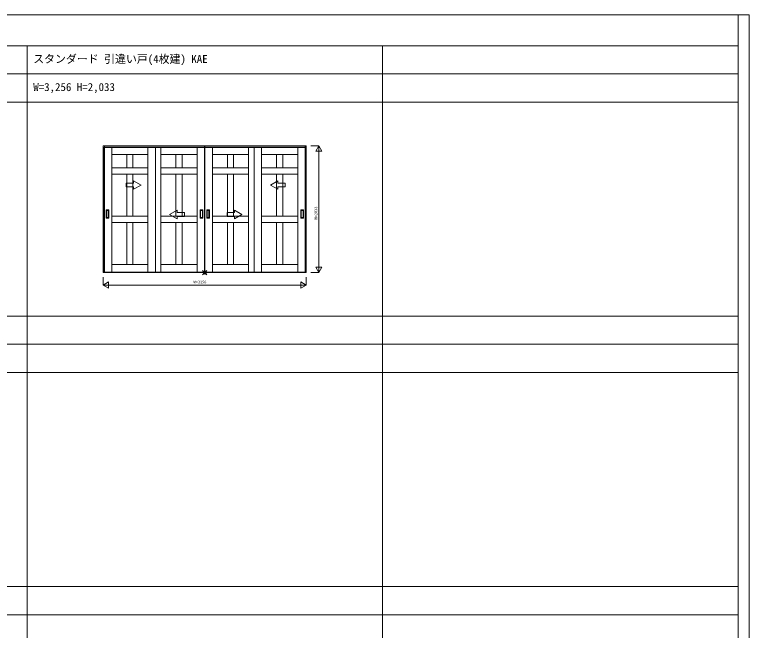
# Model space of a CAD drawing. Units: millimetres, scale not verified. Extents: x -14341 to 14341, y -10000 to 10000.
# Drawn here: x 2562 to 14341, y 130 to 10000 of the extents above; entities that cross this region are included whole.
import ezdxf
from ezdxf.enums import TextEntityAlignment as Align

# ---------------------------------------------------------------- set-up
doc = ezdxf.new("R2010")
doc.units = ezdxf.units.MM
doc.header["$LTSCALE"] = 50
doc.layers.add('0-0_0', color=7, linetype='Continuous')
for name, color, linetype, lineweight in [('0-1_YKK_F1', 7, 'Continuous', 18), ('0-2_YKK_IN', 1, 'Continuous', 18), ('0-3_YKK_A1', 4, 'Continuous', 18), ('0-4_YKK_N1', 2, 'Continuous', 18)]:
    doc.layers.add(name, color=color, linetype=linetype, lineweight=lineweight)
doc.styles.add('ＭＳ ゴシック', font='')
doc.styles.get('ＭＳ ゴシック').set_extended_font_data('MS Gothic')

msp = doc.modelspace()

# ---------------------------------------------------------------- linework, layer by layer
at = {"layer": '0-1_YKK_F1'}
for p, q in [((-14340.51, 10000), (14340.51, 10000)), ((14159.49, -10000), (14159.49, 10000)), ((14340.51, -10000), (14340.51, 10000)), ((-14340.51, 9500), (14159.49, 9500)), ((2759.49, -10000), (2759.49, 9500)), ((8459.49, -10000), (8459.49, 9500)), ((-14340.51, 9050), (14159.49, 9050)), ((-14340.51, 8600), (14159.49, 8600)), ((-14340.51, 5165), (14159.49, 5165)), ((-14340.51, 4715), (14159.49, 4715)), ((-14340.51, 4265), (14159.49, 4265)), ((-14340.51, 830), (14159.49, 830)), ((-14340.51, 380), (14159.49, 380))]:
    msp.add_line(p, q, dxfattribs=at)
at = {"layer": '0-2_YKK_IN'}
for p, q in [((5574.14, 5830.64), (5644.85, 5901.36)), ((5574.14, 5901.36), (5644.85, 5830.64))]:
    msp.add_line(p, q, dxfattribs=at)
msp.add_circle((5609.49, 5866), 25, dxfattribs=at)
at = {"layer": '0-3_YKK_A1'}
for p, q in [((3981.49, 5866), (3981.49, 7899)), ((7237.49, 7899), (3981.49, 7899)), ((4001.49, 7899), (4001.49, 7869)), ((5607.49, 7899), (5607.49, 5874)), ((5611.49, 7899), (5611.49, 5874)), ((7217.49, 7899), (7217.49, 7869)), ((7237.49, 5866), (7237.49, 7899)), ((4001.49, 7875), (5607.49, 7875)), ((4001.49, 7872), (5607.49, 7872)), ((4001.49, 5870), (4001.49, 7869)), ((5611.49, 7875), (7217.49, 7875)), ((5611.49, 7872), (7217.49, 7872)), ((7217.49, 5870), (7217.49, 7869)), ((4587.99, 7269.5), (4467.99, 7338.78)), ((4467.99, 7299.5), (4467.99, 7338.78)), ((6660.99, 7269.5), (6780.99, 7338.78)), ((6780.99, 7299.5), (6780.99, 7338.78)), ((4587.99, 7269.5), (4467.99, 7200.22)), ((4467.99, 7200.22), (4467.99, 7239.5)), ((6660.99, 7269.5), (6780.99, 7200.22)), ((6780.99, 7200.22), (6780.99, 7239.5)), ((4026.99, 6740), (4026.99, 6868)), ((4067.99, 6869), (4027.99, 6869)), ((4032.99, 6750), (4032.99, 6858)), ((4033.99, 6859), (4061.99, 6859)), ((4062.99, 6858), (4062.99, 6750)), ((4068.99, 6740), (4068.99, 6868)), ((5045.99, 6796.96), (5165.99, 6866.24)), ((5165.99, 6826.96), (5165.99, 6866.24)), ((5536.49, 6740), (5536.49, 6868)), ((5537.49, 6869), (5577.49, 6869)), ((5542.49, 6858), (5542.49, 6750)), ((5571.49, 6859), (5543.49, 6859)), ((5572.49, 6750), (5572.49, 6858)), ((5578.49, 6740), (5578.49, 6868)), ((5640.49, 6740), (5640.49, 6868)), ((5681.49, 6869), (5641.49, 6869)), ((5646.49, 6750), (5646.49, 6858)), ((5647.49, 6859), (5675.49, 6859)), ((5676.49, 6858), (5676.49, 6750)), ((5682.49, 6740), (5682.49, 6868)), ((6205.99, 6796.96), (6085.99, 6866.24)), ((6085.99, 6826.96), (6085.99, 6866.24)), ((7149.99, 6740), (7149.99, 6868)), ((7150.99, 6869), (7190.99, 6869)), ((7155.99, 6858), (7155.99, 6750)), ((7184.99, 6859), (7156.99, 6859)), ((7185.99, 6750), (7185.99, 6858)), ((7191.99, 6740), (7191.99, 6868)), ((4067.99, 6739), (4027.99, 6739)), ((4061.99, 6749), (4033.99, 6749)), ((4117.99, 6769), (4697.99, 6769.11)), ((4907.49, 6769), (5487.49, 6769.11)), ((5045.99, 6796.96), (5165.99, 6727.68)), ((5165.99, 6727.68), (5165.99, 6766.96)), ((5537.49, 6739), (5577.49, 6739)), ((5543.49, 6749), (5571.49, 6749)), ((5681.49, 6739), (5641.49, 6739)), ((5675.49, 6749), (5647.49, 6749)), ((6311.49, 6769), (5731.49, 6769.11)), ((6205.99, 6796.96), (6085.99, 6727.68)), ((6085.99, 6727.68), (6085.99, 6766.96)), ((7100.99, 6769), (6520.99, 6769.11)), ((7150.99, 6739), (7190.99, 6739)), ((7156.99, 6749), (7184.99, 6749)), ((4697.99, 6669.11), (4117.99, 6669)), ((5487.49, 6669.11), (4907.49, 6669)), ((5731.49, 6669.11), (6311.49, 6669)), ((6520.99, 6669.11), (7100.99, 6669)), ((4117.99, 5994), (4697.99, 5994)), ((4907.49, 5994), (5487.49, 5994)), ((6311.49, 5994), (5731.49, 5994)), ((7100.99, 5994), (6520.99, 5994)), ((7237.49, 5866), (3981.49, 5866)), ((4001.49, 5866), (4001.49, 5870)), ((7217.49, 5870), (4001.49, 5870)), ((4697.99, 5874), (4117.99, 5874)), ((4907.49, 5874), (4817.99, 5874)), ((5487.49, 5874), (4907.49, 5874)), ((5731.49, 5874), (6311.49, 5874)), ((6311.49, 5874), (6400.99, 5874)), ((6520.99, 5874), (7100.99, 5874)), ((7217.49, 5866), (7217.49, 5870))]:
    msp.add_line(p, q, dxfattribs=at)
for points in [[(4117.99, 5874), (3997.99, 5874), (3997.99, 7878), (4117.99, 7878)], [(4697.99, 7758), (4117.99, 7758), (4117.99, 7878), (4697.99, 7878)], [(4817.99, 5874), (4697.99, 5874), (4697.99, 7878), (4817.99, 7878)], [(5487.49, 7758), (4907.49, 7758), (4907.49, 7878), (5487.49, 7878)], [(5731.49, 7758), (6311.49, 7758), (6311.49, 7878), (5731.49, 7878)], [(6400.99, 5874), (6520.99, 5874), (6520.99, 7878), (6400.99, 7878)], [(6520.99, 7758), (7100.99, 7758), (7100.99, 7878), (6520.99, 7878)], [(7100.99, 5874), (7220.99, 5874), (7220.99, 7878), (7100.99, 7878)], [(4457.99, 7758), (4457.99, 7544.05), (4357.99, 7544.05), (4357.99, 7758)], [(5247.49, 7758), (5247.49, 7544.05), (5147.49, 7544.05), (5147.49, 7758)], [(5971.49, 7758), (5971.49, 7544.05), (6071.49, 7544.05), (6071.49, 7758)], [(6760.99, 7758), (6760.99, 7544.05), (6860.99, 7544.05), (6860.99, 7758)], [(4697.99, 7444.11), (4117.99, 7444), (4117.99, 7544), (4697.99, 7544.11)], [(5487.49, 7444.11), (4907.49, 7444), (4907.49, 7544), (5487.49, 7544.11)], [(5731.49, 7444.11), (6311.49, 7444), (6311.49, 7544), (5731.49, 7544.11)], [(6520.99, 7444.11), (7100.99, 7444), (7100.99, 7544), (6520.99, 7544.11)], [(4457.99, 7444.05), (4457.99, 6769.05), (4357.99, 6769.05), (4357.99, 7444.05)], [(5247.49, 7444.05), (5247.49, 6769.05), (5147.49, 6769.05), (5147.49, 7444.05)], [(5971.49, 7444.05), (5971.49, 6769.05), (6071.49, 6769.05), (6071.49, 7444.05)], [(6760.99, 7444.05), (6760.99, 6769.05), (6860.99, 6769.05), (6860.99, 7444.05)], [(4457.99, 6669.05), (4457.99, 5994), (4357.99, 5994), (4357.99, 6669.05)], [(5247.49, 6669.05), (5247.49, 5994), (5147.49, 5994), (5147.49, 6669.05)], [(5971.49, 6669.05), (5971.49, 5994), (6071.49, 5994), (6071.49, 6669.05)], [(6760.99, 6669.05), (6760.99, 5994), (6860.99, 5994), (6860.99, 6669.05)]]:
    msp.add_lwpolyline(points, close=True, dxfattribs=at)
for points in [[(4817.99, 7878), (4907.49, 7878), (4907.49, 5874)], [(5607.49, 5874), (5487.49, 5874), (5487.49, 7878), (5607.49, 7878)], [(5611.49, 5874), (5731.49, 5874), (5731.49, 7878), (5611.49, 7878)], [(6400.99, 7878), (6311.49, 7878), (6311.49, 5874)], [(4467.99, 7299.5), (4347.99, 7299.5), (4347.99, 7239.5), (4467.99, 7239.5)], [(6780.99, 7299.5), (6900.99, 7299.5), (6900.99, 7239.5), (6780.99, 7239.5)], [(5165.99, 6826.96), (5285.99, 6826.96), (5285.99, 6766.96), (5165.99, 6766.96)], [(6085.99, 6826.96), (5965.99, 6826.96), (5965.99, 6766.96), (6085.99, 6766.96)]]:
    msp.add_lwpolyline(points, dxfattribs=at)
for centre, start, end in [((4027.99, 6868), 90, 180), ((4033.99, 6858), 90, 180), ((4061.99, 6858), 0, 90), ((4067.99, 6868), 0, 90), ((5537.49, 6868), 90, 180), ((5543.49, 6858), 90, 180), ((5571.49, 6858), 360, 90), ((5577.49, 6868), 0, 90), ((5641.49, 6868), 90, 180), ((5647.49, 6858), 90, 180), ((5675.49, 6858), 0, 90), ((5681.49, 6868), 0, 90), ((7150.99, 6868), 90, 180), ((7156.99, 6858), 90, 180), ((7184.99, 6858), 360, 90), ((7190.99, 6868), 0, 90), ((4027.99, 6740), 180, 270), ((4033.99, 6750), 180, 270), ((4061.99, 6750), 270, 0), ((4067.99, 6740), 270, 0), ((5537.49, 6740), 180, 270), ((5543.49, 6750), 180, 270), ((5571.49, 6750), 270, 360), ((5577.49, 6740), 270, 0), ((5641.49, 6740), 180, 270), ((5647.49, 6750), 180, 270), ((5675.49, 6750), 270, 0), ((5681.49, 6740), 270, 0), ((7150.99, 6740), 180, 270), ((7156.99, 6750), 180, 270), ((7184.99, 6750), 270, 360), ((7190.99, 6740), 270, 0)]:
    msp.add_arc(centre, 1, start, end, dxfattribs=at)
at = {"layer": '0-4_YKK_N1'}
for p, q in [((7312.49, 7899), (7437.49, 7899)), ((7437.49, 7899), (7437.49, 5866)), ((7387.49, 7812.4), (7487.49, 7812.4)), ((7387.49, 5952.6), (7487.49, 5952.6)), ((7237.49, 5791), (7237.49, 5666)), ((7312.49, 5866), (7437.49, 5866)), ((3981.49, 5666), (4068.09, 5716)), ((3981.49, 5666), (4068.09, 5616)), ((4068.09, 5716), (4068.09, 5616)), ((7150.89, 5716), (7237.49, 5666))]:
    msp.add_line(p, q, dxfattribs=at)
for points in [[(7387.49, 7812.4), (7437.49, 7899), (7487.49, 7812.4)], [(7387.49, 5952.6), (7437.49, 5866), (7487.49, 5952.6)], [(3981.49, 5791), (3981.49, 5666), (7237.49, 5666)], [(7150.89, 5716), (7150.89, 5616), (7237.49, 5666)]]:
    msp.add_lwpolyline(points, dxfattribs=at)

# ---------------------------------------------------------------- texts
at = {"layer": '0-0_0', "style": 'ＭＳ ゴシック'}
for s, p in [('スタンダード 引違い戸(4枚建) KAE', (2857.49, 9187.5)), ('W=3,256 H=2,033', (2859.49, 8737.5))]:
    msp.add_text(s, height=128.3, dxfattribs=at).set_placement(p, align=Align.BOTTOM_LEFT)
at = {"layer": '0-4_YKK_N1', "color": 7, "style": 'ＭＳ ゴシック'}
msp.add_text('H=2033', height=43.99, rotation=90, dxfattribs=at).set_placement((7425.49, 6717.5), align=Align.BOTTOM_LEFT)
msp.add_text('W=3256', height=43.99, dxfattribs=at).set_placement((5429.49, 5678), align=Align.BOTTOM_LEFT)

doc.saveas('drawing.dxf')
